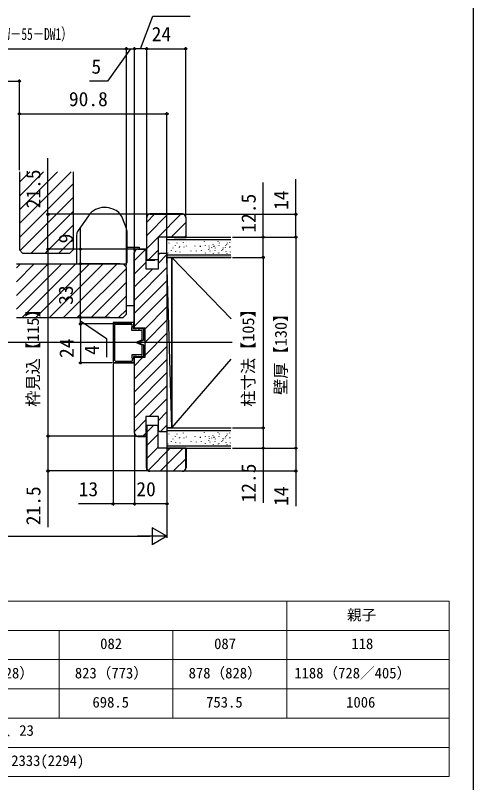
# Model space of a CAD drawing. Units: millimetres, scale not verified. Extents: x -525 to 525, y -783 to 780.
# Drawn here: x 243.2 to 525.1, y -382.9 to 89.4 of the extents above; entities that cross this region are included whole.
import ezdxf
from ezdxf.enums import TextEntityAlignment as Align

# ---------------------------------------------------------------- set-up
doc = ezdxf.new("R2010")
doc.units = ezdxf.units.MM
doc.header["$LTSCALE"] = 4
doc.layers.add('0-1_TABLE1', color=7, linetype='Continuous', lineweight=18)
for name, color, linetype in [('0-3_YKK_11', 7, 'Continuous'), ('0-4_YKK_12', 2, 'Continuous'), ('0-5_YKK_13', 4, 'Continuous'), ('0-7_YKK_D', 6, 'Continuous'), ('0-8_YKK_ZWAK', 7, 'Continuous'), ('0-9_YSS_K', 3, 'Continuous'), ('0-A_YSS_KE', 3, 'Continuous')]:
    doc.layers.add(name, color=color, linetype=linetype)
doc.styles.add('ＭＳ ゴシック', font='')
doc.styles.get('ＭＳ ゴシック').set_extended_font_data('MS Gothic')

msp = doc.modelspace()

# ---------------------------------------------------------------- linework, layer by layer
at = {"layer": '0-1_TABLE1'}
for p, q in [((-199.9, -271.2), (510.1, -271.2)), ((410.1, -271.2), (410.1, -343.2)), ((510.1, -271.2), (510.1, -379.2)), ((-119.9, -289.2), (510.1, -289.2)), ((270.1, -289.2), (270.1, -343.2)), ((340.1, -289.2), (340.1, -343.2)), ((-119.9, -307.2), (510.1, -307.2)), ((-119.9, -325.2), (510.1, -325.2)), ((-119.9, -343.2), (510.1, -343.2)), ((-119.9, -361.2), (510.1, -361.2)), ((-199.9, -379.2), (510.1, -379.2))]:
    msp.add_line(p, q, dxfattribs=at)
at = {"layer": '0-3_YKK_11'}
for points in [[(322.984, -105.8), (322.784, -105.8), (322.784, -103.3), (316.284, -103.3), (316.284, -56.6)], [(316.484, -167.6), (316.484, -121.1), (322.984, -121.1), (322.984, -103.1), (316.484, -103.1), (316.484, -56.6)], [(318.484, -54.4), (323.684, -54.4), (323.684, -61.4), (323.484, -61.4)], [(318.484, -54.6), (323.484, -54.6), (323.484, -66.6), (331.184, -66.6), (331.184, -58.1), (332.184, -57.1), (336.484, -57.1)], [(336.484, -57.1), (336.484, -167.1), (332.184, -167.1), (331.184, -166.1), (331.184, -157.6), (323.484, -157.6), (323.484, -169.6), (318.484, -169.6)], [(322.984, -118.4), (322.784, -118.4), (322.784, -120.9), (316.284, -120.9), (316.284, -167.6)], [(318.484, -169.8), (323.684, -169.8), (323.684, -162.8), (323.484, -162.8)]]:
    msp.add_lwpolyline(points, dxfattribs=at)
for centre, radius, start, end in [((318.484, -56.6), 2.2, 90.00001, 179.99999), ((318.484, -56.6), 2, 90.00001, 179.99999), ((318.484, -167.6), 2.2, 180.00001, 269.99999), ((318.484, -167.6), 2, 180.00001, 269.99999)]:
    msp.add_arc(centre, radius, start, end, dxfattribs=at)
at = {"layer": '0-4_YKK_12'}
for p, q in [((245.684, -7), (245.684, -55)), ((245.684, -13.407), (252.091, -7)), ((245.684, -21.893), (260.576, -7)), ((245.684, -30.378), (269.062, -7)), ((245.684, -38.863), (277.547, -7)), ((278.684, -7), (278.684, -55)), ((245.684, -47.349), (278.684, -14.349)), ((246.101, -55.417), (278.684, -22.834)), ((253.003, -57), (278.684, -31.319)), ((261.488, -57), (278.684, -39.804)), ((269.973, -57), (278.684, -48.29)), ((247.684, -57), (245.684, -55)), ((276.684, -57), (278.684, -55)), ((247.684, -57), (276.684, -57)), ((243.878, -63.602), (309.484, -63.602)), ((243.878, -66.125), (246.401, -63.602)), ((243.878, -74.611), (254.886, -63.602)), ((243.878, -83.096), (263.372, -63.602)), ((243.878, -91.581), (271.857, -63.602)), ((247.342, -96.602), (280.342, -63.602)), ((255.828, -96.602), (288.828, -63.602)), ((264.313, -96.602), (297.313, -63.602)), ((272.798, -96.602), (305.798, -63.602)), ((311.484, -65.602), (309.484, -63.602)), ((311.484, -94.602), (311.484, -65.602)), ((281.283, -96.602), (311.484, -66.401)), ((289.769, -96.602), (311.484, -74.887)), ((298.254, -96.602), (311.484, -83.372)), ((306.739, -96.602), (311.484, -91.857)), ((243.878, -96.602), (309.484, -96.602)), ((311.484, -94.602), (309.484, -96.602)), ((376.479, -112.102), (-60.332, -112.102))]:
    msp.add_line(p, q, dxfattribs=at)
at = {"layer": '0-5_YKK_13'}
for p, q in [((288.121, -34.085), (281.799, -43.114)), ((311.547, -41.77), (309.065, -35.469)), ((280.895, -45.982), (280.895, -63.599)), ((311.895, -62.799), (311.895, -43.602)), ((311.895, -53.4), (316.284, -53.4)), ((316.284, -53.4), (319.284, -53.4)), ((316.284, -55.4), (316.284, -53.4)), ((316.284, -55.4), (316.284, -66.9)), ((316.284, -103.002), (316.284, -56.602)), ((319.284, -53.4), (319.284, -54.4)), ((309.895, -63.599), (311.095, -63.599)), ((311.895, -62.799), (311.095, -63.599)), ((316.284, -72.9), (316.284, -66.9)), ((316.284, -78.9), (316.284, -72.9)), ((316.284, -78.9), (316.284, -92.4)), ((316.284, -89.4), (311.484, -89.4)), ((316.284, -98.4), (316.284, -92.4)), ((303.284, -100.102), (303.284, -124.102)), ((303.434, -100.102), (303.434, -124.102)), ((315.784, -99.602), (303.784, -99.602)), ((315.784, -99.752), (303.784, -99.752)), ((304.484, -123.102), (304.484, -101.102)), ((304.784, -100.802), (315.04, -100.802)), ((314.869, -104.552), (315.04, -100.802)), ((315.984, -103.502), (316.133, -100.123)), ((317.784, -103.502), (315.984, -103.502)), ((316.193, -102.629), (316.283, -100.132)), ((318.884, -103.502), (317.884, -103.102)), ((317.884, -103.102), (317.884, -103.502)), ((318.884, -103.502), (319.584, -103.502)), ((320.584, -103.502), (319.584, -103.102)), ((319.584, -103.102), (319.584, -103.502)), ((321.284, -103.502), (320.584, -103.502)), ((321.284, -103.102), (322.284, -104.102)), ((321.284, -103.102), (321.284, -103.502)), ((320.934, -104.552), (314.869, -104.552)), ((321.234, -110.288), (321.234, -104.852)), ((322.284, -110.602), (322.284, -104.102)), ((321.047, -110.566), (317.284, -112.102)), ((321.047, -113.637), (317.284, -112.102)), ((322.284, -110.602), (318.607, -112.102)), ((322.284, -113.602), (318.607, -112.102)), ((321.234, -119.352), (321.234, -113.915)), ((322.284, -120.102), (322.284, -113.602)), ((320.934, -119.652), (314.869, -119.652)), ((314.869, -119.652), (315.04, -123.402)), ((315.984, -120.702), (316.133, -124.081)), ((317.784, -120.702), (315.984, -120.702)), ((316.283, -124.072), (316.193, -121.574)), ((318.884, -120.702), (317.884, -121.102)), ((317.884, -121.102), (317.884, -120.702)), ((318.884, -120.702), (319.584, -120.702)), ((320.584, -120.702), (319.584, -121.102)), ((319.584, -121.102), (319.584, -120.702)), ((321.284, -120.702), (320.584, -120.702)), ((321.284, -121.102), (322.284, -120.102)), ((321.284, -121.102), (321.284, -120.702)), ((315.784, -124.452), (303.784, -124.452)), ((303.784, -124.602), (315.784, -124.602)), ((304.784, -123.402), (315.04, -123.402))]:
    msp.add_line(p, q, dxfattribs=at)
for centre, radius, start, end in [((297.895, -40.699), 11.8, 90, 145), ((297.895, -44.699), 15.8, 70, 90), ((299.947, -39.061), 9.8, 21.5, 70), ((306.895, -43.602), 5, 0, 21.5), ((285.895, -45.982), 5, 145, 180), ((303.784, -100.102), 0.5, 90, 180), ((303.784, -100.102), 0.35, 90, 180), ((304.784, -101.102), 0.3, 90, 180), ((315.784, -100.102), 0.5, 356.55187, 90), ((315.784, -100.102), 0.35, 356.55187, 90), ((320.934, -104.852), 0.3, 0, 90), ((320.934, -110.288), 0.3, 292.195, 0), ((320.934, -113.915), 0.3, 0, 67.805), ((320.934, -119.352), 0.3, 270, 0), ((303.784, -124.102), 0.5, 180, 270), ((303.784, -124.102), 0.35, 180, 270), ((304.784, -123.102), 0.3, 180, 270), ((315.784, -124.102), 0.5, 270, 3.44813), ((315.784, -124.102), 0.35, 270, 3.44813)]:
    msp.add_arc(centre, radius, start, end, dxfattribs=at)
at = {"layer": '0-7_YKK_D'}
for p, q in [((196.484, 68.8), (311.484, 68.8)), ((311.484, -64.602), (311.484, 69.8)), ((311.484, -64.602), (311.484, 69.8)), ((311.484, 68.8), (316.484, 68.8)), ((316.484, -55.602), (316.484, 69.8)), ((316.484, -55.602), (316.484, 69.8)), ((323.984, 68.8), (316.484, 68.8)), ((323.984, -34.05), (323.984, 69.8)), ((323.984, -34.05), (323.984, 69.8)), ((323.984, 68.8), (347.984, 68.8)), ((347.984, -34.101), (347.984, 69.8)), ((69.684, 48.8), (245.684, 48.8)), ((245.684, -6), (245.684, 49.8)), ((245.684, -6), (245.684, 29.8)), ((245.684, 28.8), (336.484, 28.8)), ((336.484, -56.1), (336.484, 29.8)), ((324.984, -33.101), (262.284, -33.101)), ((346.984, -33.101), (416.7, -33.101)), ((376.7, -47.1), (416.7, -47.1)), ((376.7, -47.101), (416.7, -47.101)), ((376.7, -47.101), (396.7, -47.101)), ((415.7, -47.1), (415.7, -177.101)), ((317.484, -54.6), (262.284, -54.6)), ((317.484, -54.6), (262.284, -54.6)), ((263.284, -54.6), (263.284, -169.6)), ((317.284, -54.602), (282.284, -54.602)), ((376.7, -59.601), (396.7, -59.601)), ((376.7, -59.601), (396.7, -59.601)), ((395.7, -59.601), (395.7, -164.601)), ((306.984, -63.602), (282.284, -63.602)), ((307.709, -63.602), (282.284, -63.602)), ((283.284, -96.602), (283.284, -63.602)), ((300.345, -96.602), (282.284, -96.602)), ((301.345, -96.602), (282.284, -96.602)), ((283.284, -100.603), (283.284, -96.602)), ((314.934, -100.603), (282.284, -100.603)), ((314.934, -100.603), (282.284, -100.603)), ((283.284, -100.603), (283.284, -124.603)), ((302.784, -124.603), (282.284, -124.603)), ((303.284, -125.1), (303.284, -212.299)), ((376.7, -164.601), (396.7, -164.601)), ((376.7, -164.601), (396.7, -164.601)), ((317.484, -169.6), (262.284, -169.6)), ((317.484, -169.6), (262.284, -169.6)), ((316.485, -168.656), (316.485, -212.299)), ((316.485, -168.656), (316.485, -212.299)), ((336.484, -168.1), (336.484, -232.299)), ((336.484, -168.1), (336.484, -212.299)), ((376.7, -177.101), (416.7, -177.101)), ((376.7, -177.101), (416.7, -177.101)), ((376.7, -177.101), (396.7, -177.101)), ((324.984, -191.099), (262.284, -191.099)), ((346.984, -191.099), (416.7, -191.099)), ((336.484, -211.299), (316.485, -211.299)), ((336.484, -231.299), (327.391, -226.049)), ((327.391, -226.049), (327.391, -236.549)), ((-10.616, -231.299), (325.984, -231.299)), ((336.484, -231.299), (318.297, -231.299)), ((336.484, -231.299), (327.391, -236.549))]:
    msp.add_line(p, q, dxfattribs=at)
for points in [[(320.234, 68.8), (327.702, 88.8), (350.657, 88.8)], [(313.984, 68.8), (299.843, 48.8), (288.888, 48.8)], [(263.284, -54.6), (263.284, -33.101), (263.284, 1.403)], [(395.7, -59.601), (395.7, -47.101), (395.7, -13.551)], [(415.7, -47.101), (415.7, -33.101), (415.7, -11.483)], [(283.284, -63.602), (283.284, -54.602), (283.284, -41.234)], [(283.284, -98.603), (299.284, -109.488), (299.284, -121.056)], [(395.7, -164.601), (395.7, -177.101), (395.7, -210.651)], [(263.284, -169.6), (263.284, -191.099), (263.284, -225.603)], [(415.7, -177.101), (415.7, -191.099), (415.7, -212.717)], [(316.485, -211.299), (303.284, -211.299), (282.007, -211.299)]]:
    msp.add_lwpolyline(points, dxfattribs=at)
for centre in [(311.484, 68.8), (311.484, 68.8), (316.484, 68.8), (316.484, 68.8), (323.984, 68.8), (323.984, 68.8), (347.984, 68.8), (245.684, 48.8), (245.684, 28.8), (336.484, 28.8), (263.284, -33.101), (415.7, -33.101), (395.7, -47.101), (415.7, -47.1), (415.7, -47.101), (263.284, -54.6), (263.284, -54.6), (283.284, -54.602), (395.7, -59.601), (395.7, -59.601), (283.284, -63.602), (283.284, -63.602), (283.284, -96.602), (283.284, -96.602), (283.284, -100.603), (283.284, -100.603), (283.284, -124.603), (395.7, -164.601), (395.7, -164.601), (263.284, -169.6), (263.284, -169.6), (395.7, -177.101), (415.7, -177.101), (415.7, -177.101), (263.284, -191.099), (415.7, -191.099), (303.284, -211.299), (316.485, -211.299), (316.485, -211.299), (336.484, -211.299)]:
    msp.add_circle(centre, 0.637, dxfattribs=at)
at = {"layer": '0-8_YKK_ZWAK'}
msp.add_lwpolyline([(-524.9, -783.2), (525.1, -783.2), (525.1, 746.8)], dxfattribs=at)
at = {"layer": '0-9_YSS_K'}
for p, q in [((323.984, -37.974), (328.857, -33.101)), ((323.984, -46.056), (336.939, -33.101)), ((331.021, -47.101), (345.021, -33.101)), ((339.103, -47.101), (347.984, -38.221)), ((323.984, -54.138), (330.984, -47.138)), ((336.484, -47.099), (375.7, -47.099)), ((336.484, -59.599), (336.484, -47.099)), ((347.186, -47.101), (347.984, -46.303)), ((336.484, -48.599), (375.7, -48.599)), ((337.558, -50.643), (337.558, -50.843)), ((342.493, -50.643), (342.493, -50.843)), ((346.53, -50.195), (346.53, -50.395)), ((359.314, -49.858), (359.314, -50.058)), ((364.585, -51.765), (364.585, -51.965)), ((367.792, -49.858), (367.792, -50.058)), ((368.537, -50.643), (368.537, -50.843)), ((373.063, -51.765), (373.063, -51.965)), ((373.471, -50.643), (373.471, -50.843)), ((374.857, -50.195), (374.857, -50.395)), ((316.484, -61.638), (323.484, -54.638)), ((325.103, -61.101), (330.984, -55.221)), ((338.987, -55.192), (338.987, -55.392)), ((339.996, -53.734), (339.996, -53.934)), ((341.483, -52.101), (341.483, -52.301)), ((341.679, -56.089), (341.679, -56.289)), ((344.034, -53.285), (344.034, -53.485)), ((344.175, -52.998), (344.175, -53.198)), ((344.37, -56.201), (344.37, -56.401)), ((346.866, -53.11), (346.866, -53.31)), ((348.295, -52.5), (348.295, -52.7)), ((351.211, -55.528), (351.211, -55.728)), ((353.707, -52.438), (353.707, -52.638)), ((354.351, -55.64), (354.351, -55.84)), ((356.818, -52.949), (356.818, -53.149)), ((356.847, -52.55), (356.847, -52.75)), ((357.491, -55.304), (357.491, -55.504)), ((359.987, -52.213), (359.987, -52.413)), ((362.089, -54.855), (362.089, -55.055)), ((362.185, -52.438), (362.185, -52.638)), ((362.454, -53.671), (362.454, -53.871)), ((362.829, -55.64), (362.829, -55.84)), ((363.883, -53.285), (363.883, -53.485)), ((365.296, -52.949), (365.296, -53.149)), ((365.325, -52.55), (365.325, -52.75)), ((365.969, -55.304), (365.969, -55.504)), ((366.041, -53.734), (366.041, -53.934)), ((368.465, -52.213), (368.465, -52.413)), ((369.965, -55.192), (369.965, -55.392)), ((370.567, -54.855), (370.567, -55.055)), ((370.932, -53.671), (370.932, -53.871)), ((370.975, -53.734), (370.975, -53.934)), ((372.361, -53.285), (372.361, -53.485)), ((372.462, -52.101), (372.462, -52.301)), ((372.657, -56.089), (372.657, -56.289)), ((375.012, -53.285), (375.012, -53.485)), ((375.153, -52.998), (375.153, -53.198)), ((375.348, -56.201), (375.348, -56.401)), ((331.184, -63.103), (336.484, -57.803)), ((336.484, -58.099), (375.7, -58.099)), ((336.484, -59.599), (375.7, -59.599)), ((339.484, -59.599), (336.484, -59.599)), ((336.969, -56.874), (336.969, -57.074)), ((375.9, -59.599), (339.484, -59.6)), ((339.484, -59.599), (339.484, -164.599)), ((339.484, -59.6), (375.9, -97.409)), ((339.484, -164.6), (339.484, -59.6)), ((359.958, -56.762), (359.958, -56.962)), ((364.892, -57.098), (364.892, -57.298)), ((367.947, -56.874), (367.947, -57.074)), ((368.436, -56.762), (368.436, -56.962)), ((373.37, -57.098), (373.37, -57.298)), ((316.484, -69.721), (323.484, -62.721)), ((316.484, -85.885), (336.484, -65.885)), ((316.484, -77.803), (327.687, -66.6)), ((316.484, -93.967), (336.484, -73.967)), ((316.484, -102.05), (336.484, -82.05)), ((322.984, -103.632), (336.484, -90.132)), ((322.984, -111.714), (336.484, -98.214)), ((322.984, -119.796), (336.484, -106.296)), ((316.484, -134.379), (336.484, -114.379)), ((316.484, -126.296), (321.68, -121.1)), ((316.484, -142.461), (336.484, -122.461)), ((339.484, -164.6), (375.9, -122.344)), ((316.484, -150.543), (336.484, -130.543)), ((316.484, -158.625), (336.484, -138.625)), ((325.591, -157.6), (336.484, -146.707)), ((331.184, -160.09), (336.484, -154.79)), ((316.484, -166.707), (323.484, -159.707)), ((323.984, -167.29), (328.175, -163.099)), ((332.256, -167.1), (336.484, -162.872)), ((339.484, -164.599), (336.484, -164.599)), ((336.484, -164.6), (336.484, -177.101)), ((336.484, -164.601), (375.7, -164.601)), ((339.484, -164.6), (375.9, -164.601)), ((321.674, -169.6), (323.484, -167.79)), ((323.984, -175.372), (330.984, -168.372)), ((336.484, -166.101), (375.7, -166.101)), ((337.558, -168.145), (337.558, -168.345)), ((341.483, -169.602), (341.483, -169.802)), ((342.493, -168.145), (342.493, -168.345)), ((346.53, -167.696), (346.53, -167.896)), ((348.295, -170.002), (348.295, -170.202)), ((353.707, -169.939), (353.707, -170.139)), ((359.314, -167.36), (359.314, -167.56)), ((359.987, -169.715), (359.987, -169.915)), ((362.185, -169.939), (362.185, -170.139)), ((364.585, -169.266), (364.585, -169.466)), ((367.792, -167.36), (367.792, -167.56)), ((368.465, -169.715), (368.465, -169.915)), ((368.537, -168.145), (368.537, -168.345)), ((372.462, -169.602), (372.462, -169.802)), ((373.063, -169.266), (373.063, -169.466)), ((373.471, -168.145), (373.471, -168.345)), ((374.857, -167.696), (374.857, -167.896)), ((336.969, -174.375), (336.969, -174.575)), ((338.987, -172.693), (338.987, -172.893)), ((339.996, -171.235), (339.996, -171.435)), ((341.679, -173.59), (341.679, -173.79)), ((344.034, -170.787), (344.034, -170.987)), ((344.175, -170.5), (344.175, -170.7)), ((344.37, -173.702), (344.37, -173.902)), ((346.866, -170.612), (346.866, -170.812)), ((351.211, -173.029), (351.211, -173.229)), ((354.351, -173.142), (354.351, -173.342)), ((356.818, -170.45), (356.818, -170.65)), ((356.847, -170.051), (356.847, -170.251)), ((357.491, -172.805), (357.491, -173.005)), ((359.958, -174.263), (359.958, -174.463)), ((362.089, -172.357), (362.089, -172.557)), ((362.454, -171.172), (362.454, -171.372)), ((362.829, -173.142), (362.829, -173.342)), ((363.883, -170.787), (363.883, -170.987)), ((364.892, -174.599), (364.892, -174.799)), ((365.296, -170.45), (365.296, -170.65)), ((365.325, -170.051), (365.325, -170.251)), ((365.969, -172.805), (365.969, -173.005)), ((366.041, -171.235), (366.041, -171.435)), ((367.947, -174.375), (367.947, -174.575)), ((368.436, -174.263), (368.436, -174.463)), ((369.965, -172.693), (369.965, -172.893)), ((370.567, -172.357), (370.567, -172.557)), ((370.932, -171.172), (370.932, -171.372)), ((370.975, -171.235), (370.975, -171.435)), ((372.361, -170.787), (372.361, -170.987)), ((372.657, -173.59), (372.657, -173.79)), ((373.37, -174.599), (373.37, -174.799)), ((375.012, -170.787), (375.012, -170.987)), ((375.153, -170.5), (375.153, -170.7)), ((375.348, -173.702), (375.348, -173.902)), ((323.984, -183.454), (330.984, -176.454)), ((324.805, -190.715), (338.418, -177.102)), ((332.504, -191.099), (346.5, -177.102)), ((336.484, -175.601), (375.7, -175.601)), ((336.484, -177.101), (375.7, -177.101)), ((340.586, -191.099), (347.984, -183.701))]:
    msp.add_line(p, q, dxfattribs=at)
msp.add_lwpolyline([(339.484, -164.599), (336.484, -59.599), (336.484, -164.599)], dxfattribs=at)
at = {"layer": '0-A_YSS_KE'}
for p, q in [((345.984, -32.901), (325.984, -32.901)), ((325.984, -33.101), (345.984, -33.101)), ((325.984, -191.099), (345.984, -191.099)), ((345.984, -191.299), (325.984, -191.299))]:
    msp.add_line(p, q, dxfattribs=at)
for points in [[(323.784, -35.101), (323.784, -61.301), (328.984, -61.301), (328.984, -61.101)], [(330.984, -61.101), (323.984, -61.101), (323.984, -35.101)], [(347.984, -35.101), (347.984, -47.101), (330.984, -47.101), (330.984, -61.101)], [(340.984, -47.101), (340.984, -47.301), (348.184, -47.301), (348.184, -35.101)], [(323.784, -189.099), (323.784, -162.899), (328.984, -162.899), (328.984, -163.099)], [(330.984, -163.099), (323.984, -163.099), (323.984, -189.099)], [(347.984, -189.099), (347.984, -177.099), (330.984, -177.099), (330.984, -163.099)], [(340.984, -177.099), (340.984, -176.899), (348.184, -176.899), (348.184, -189.099)]]:
    msp.add_lwpolyline(points, dxfattribs=at)
for centre, radius, start, end in [((325.984, -35.101), 2.2, 90, 180), ((345.984, -35.101), 2.2, 0, 90), ((325.984, -35.101), 2, 90, 180), ((345.984, -35.101), 2, 0, 90), ((325.984, -189.099), 2.2, 180, 270), ((325.984, -189.099), 2, 180, 270), ((345.984, -189.099), 2, 270, 0), ((345.984, -189.099), 2.2, 270, 360)]:
    msp.add_arc(centre, radius, start, end, dxfattribs=at)

# ---------------------------------------------------------------- texts
at = {"layer": '0-1_TABLE1', "style": 'ＭＳ ゴシック'}
for s, p in [('親子', (447.188, -284.981)), ('082', (295.384, -302.7)), ('087', (365.461, -302.7)), ('118', (449.898, -302.7)), ('778（728）', (209.685, -320.751)), ('823（773）', (279.813, -320.751)), ('878（828）', (349.813, -320.751)), ('1188（728／405）', (414.793, -320.751)), ('698.5', (290.654, -338.7)), ('753.5', (360.577, -338.7)), ('1006', (446.677, -338.7)), ('20、23', (227.662, -356.086)), ('2033（1994）、2333(2294)', (177.779, -374.674))]:
    msp.add_text(s, height=6.598, dxfattribs=at).set_placement(p, align=Align.BOTTOM_LEFT)
at = {"layer": '0-7_YKK_D', "style": 'ＭＳ ゴシック', "width": 0.7}
msp.add_text('子ドアDW1（W－55－DW1）', height=7.331, dxfattribs=at).set_placement((197.964, 71.993), align=Align.BOTTOM_LEFT)
at = {"layer": '0-7_YKK_D', "style": 'ＭＳ ゴシック'}
for s, p in [('24', (327.086, 70.8)), ('5', (290.002, 50.8)), ('90.8', (276.152, 30.8)), ('13', (282.166, -209.299)), ('20', (317.621, -209.299))]:
    msp.add_text(s, height=8.798, dxfattribs=at).set_placement(p, align=Align.BOTTOM_LEFT)
for s, height, p in [('21.5', 8.798, (261.284, -29.437)), ('14', 8.798, (413.7, -30.392)), ('12.5', 8.798, (393.7, -44.392)), ('9', 8.798, (281.284, -51.006)), ('33', 8.798, (281.284, -88.829)), ('枠見込【115】', 7.331, (259.92, -151.617)), ('柱寸法【105】', 7.331, (392.336, -151.561)), ('壁厚【130】', 7.331, (412.336, -144.316)), ('24', 8.798, (281.784, -121.501)), ('4', 8.798, (297.284, -119.669)), ('12.5', 8.798, (393.7, -210.492)), ('21.5', 8.798, (261.284, -224.49)), ('14', 8.798, (413.7, -212.558))]:
    msp.add_text(s, height=height, rotation=90, dxfattribs=at).set_placement(p, align=Align.BOTTOM_LEFT)

doc.saveas('drawing.dxf')
